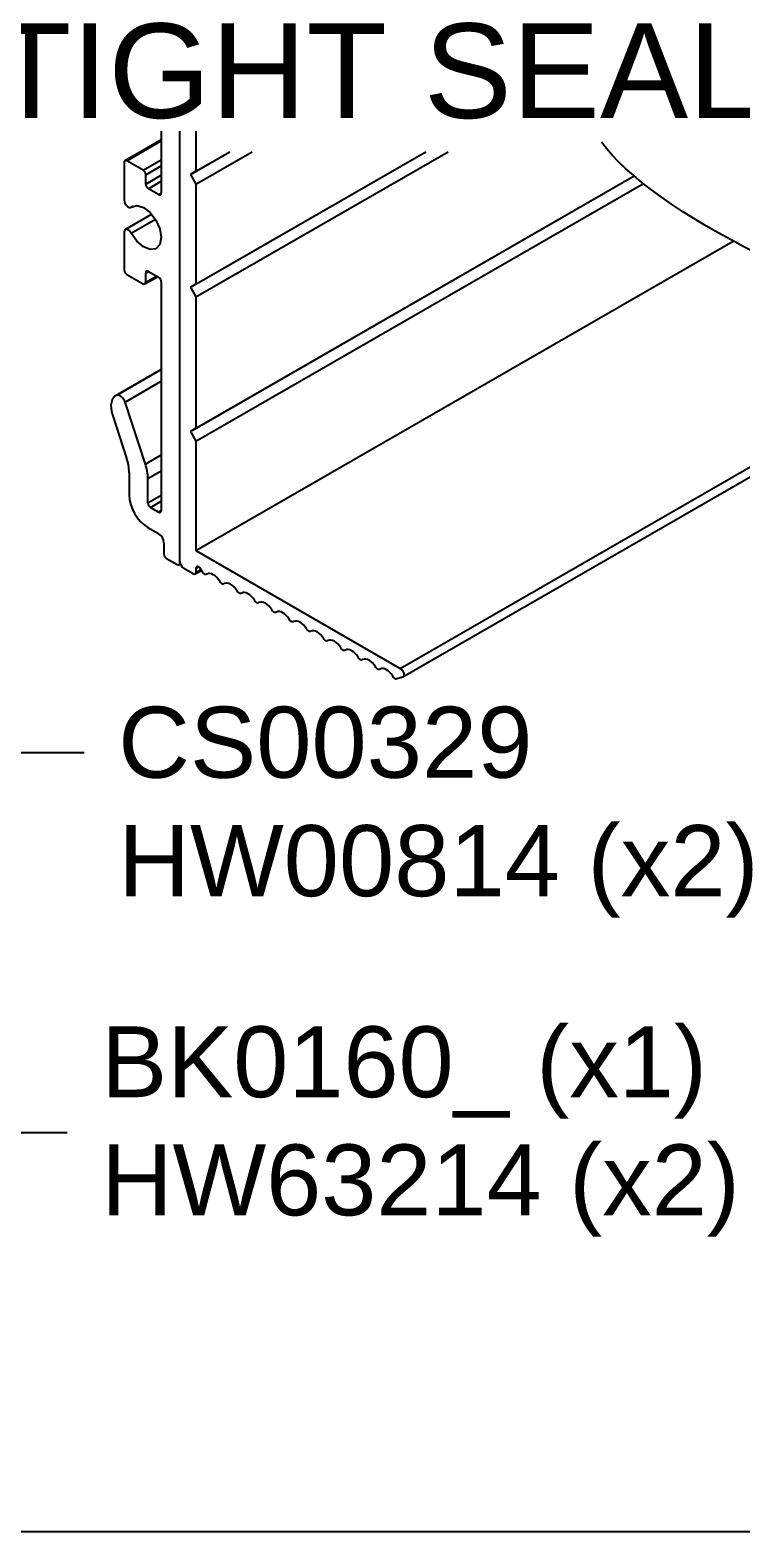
# Model space of a CAD drawing. Extents: x 0 to 11.8, y -8.7 to 0.
# Drawn here: x 3.595 to 5.474, y -8.685 to -4.711 of the extents above; entities that cross this region are included whole.
import ezdxf
from ezdxf import colors
from ezdxf.entities.mleader import LeaderData, LeaderLine
from ezdxf.math import Vec2, Vec3

# ---------------------------------------------------------------- set-up
doc = ezdxf.new("R2010")
doc.units = 0
doc.header["$LTSCALE"] = 0.5
doc.header["$MEASUREMENT"] = 0
for name, color, linetype in [('Dimension', 10, 'CONTINUOUS'), ('FAB DWG', 221, 'CONTINUOUS'), ('Housing', 150, 'CONTINUOUS')]:
    doc.layers.add(name, color=color, linetype=linetype)
doc.layers.add('Text-Unprinted', color=131, linetype='CONTINUOUS', plot=False)
doc.styles.add('LSAD_Standard', font='arial.ttf')
doc.styles.get("Standard").update_dxf_attribs({"font": 'arial.ttf'})

msp = doc.modelspace()

# ---------------------------------------------------------------- linework, layer by layer
at = {"layer": 'Dimension', "transparency": 16777216}
msp.add_open_spline([(6.2097, -5.527), (5.7119, -5.4449), (5.2358, -5.1865), (5.1049, -5.0079)], degree=3, dxfattribs=at)
at = {"layer": 'Housing', "transparency": 16777216}
for p, q in [((3.9416, -5.0015), (3.8456, -5.0569)), ((3.8506, -5.0574), (3.9416, -5.0048)), ((3.9416, -4.9785), (3.9416, -5.1425)), ((3.9909, -6.1213), (3.9909, -4.9785)), ((4.0333, -4.9785), (4.0333, -5.0847)), ((4.0186, -5.0932), (4.1226, -5.0332)), ((4.0186, -5.3919), (4.6406, -5.0332)), ((4.0333, -5.0847), (4.1226, -5.0332)), ((4.0333, -5.1188), (4.1818, -5.0332)), ((4.0333, -5.3833), (4.6406, -5.0332)), ((4.0333, -5.4175), (4.6998, -5.0332)), ((3.8435, -5.0615), (3.8435, -5.1612)), ((3.8934, -5.0821), (3.8506, -5.0574)), ((3.8934, -5.0821), (3.9416, -5.0544)), ((3.9005, -5.0944), (3.9416, -5.0707)), ((4.0333, -5.0847), (4.0186, -5.0932)), ((3.9005, -5.1188), (3.9005, -5.0944)), ((3.9005, -5.1188), (3.9416, -5.0951)), ((3.9076, -5.131), (3.9416, -5.1114)), ((4.0186, -5.0932), (4.0333, -5.1188)), ((4.0186, -5.7736), (5.1914, -5.0974)), ((4.0333, -5.765), (5.1914, -5.0974)), ((4.0333, -5.7992), (5.2158, -5.1174)), ((4.0333, -5.1188), (4.0333, -5.3833)), ((3.9345, -5.1466), (3.9076, -5.131)), ((3.9345, -5.1466), (3.9416, -5.1425)), ((3.9163, -5.1986), (3.8466, -5.2389)), ((3.8616, -5.1803), (3.8669, -5.1772)), ((3.8621, -5.18), (3.8666, -5.1774)), ((3.8621, -5.2485), (3.926, -5.2116)), ((3.8435, -5.2457), (3.8435, -5.3455)), ((4.0333, -6.0886), (5.4536, -5.2697)), ((3.8506, -5.3577), (3.8934, -5.3825)), ((3.8984, -5.383), (3.9317, -5.3638)), ((3.9005, -5.354), (3.9076, -5.3499)), ((3.9005, -5.3784), (3.9005, -5.354)), ((3.9005, -5.3784), (3.9287, -5.3621)), ((3.9076, -5.3499), (3.9345, -5.3654)), ((3.9416, -5.3777), (3.9416, -5.9825)), ((4.0333, -5.3833), (4.0186, -5.3919)), ((4.0186, -5.3919), (4.0333, -5.4175)), ((4.0333, -5.4175), (4.0333, -5.765)), ((4.5732, -6.4003), (6.1177, -5.5098)), ((4.58, -6.4229), (6.1519, -5.5166)), ((3.9416, -5.6094), (3.8209, -5.679)), ((3.824, -5.6776), (3.9416, -5.6097)), ((3.8458, -5.6959), (3.9416, -5.6406)), ((3.8994, -5.8597), (3.8458, -5.6959)), ((3.8125, -5.7295), (3.8499, -5.8438)), ((4.0333, -5.765), (4.0186, -5.7736)), ((4.0186, -5.7736), (4.0333, -5.7992)), ((4.0333, -5.7992), (4.0333, -6.0886)), ((3.8994, -5.8597), (3.9416, -5.8354)), ((3.9061, -5.8981), (3.9416, -5.8776)), ((3.8566, -5.8822), (3.8566, -5.9416)), ((3.9061, -5.962), (3.9061, -5.8981)), ((3.9061, -5.962), (3.9416, -5.9415)), ((3.9131, -5.9743), (3.9416, -5.9579)), ((3.9345, -5.9866), (3.9131, -5.9743)), ((3.9345, -5.9866), (3.9416, -5.9825)), ((3.9061, -6.0274), (3.9343, -6.0437)), ((3.9485, -6.0682), (3.9485, -6.0968)), ((3.9556, -6.109), (3.9838, -6.1253)), ((4.0333, -6.0886), (4.5732, -6.4003)), ((3.9888, -6.1258), (3.9922, -6.1239)), ((4.0262, -6.1498), (4.0015, -6.1355)), ((4.0312, -6.1503), (4.0477, -6.1408)), ((4.0332, -6.1357), (4.0403, -6.1316)), ((4.0332, -6.1357), (4.0333, -6.1456)), ((4.0333, -6.1456), (4.0461, -6.1382)), ((4.051, -6.1461), (4.045, -6.1364)), ((4.0623, -6.1507), (4.0606, -6.1516)), ((4.0969, -6.1712), (4.0959, -6.1696)), ((4.1082, -6.1758), (4.1065, -6.1767)), ((4.1428, -6.1963), (4.1418, -6.1947)), ((4.1541, -6.2009), (4.1524, -6.2018)), ((4.1887, -6.2214), (4.1877, -6.2198)), ((4.2, -6.226), (4.1983, -6.2269)), ((4.2346, -6.2465), (4.2336, -6.2449)), ((4.2459, -6.2511), (4.2442, -6.252)), ((4.2805, -6.2716), (4.2795, -6.27)), ((4.2918, -6.2762), (4.2901, -6.2771)), ((4.3264, -6.2968), (4.3254, -6.2951)), ((4.3367, -6.3019), (4.336, -6.3022)), ((4.371, -6.3221), (4.3702, -6.3209)), ((4.3823, -6.3267), (4.3806, -6.3276)), ((4.4169, -6.3472), (4.4159, -6.3456)), ((4.4282, -6.3518), (4.4265, -6.3527)), ((4.4628, -6.3723), (4.4618, -6.3707)), ((4.4741, -6.3769), (4.4724, -6.3778)), ((4.5087, -6.3975), (4.5077, -6.3958)), ((4.52, -6.402), (4.5183, -6.4029)), ((4.5546, -6.4226), (4.5536, -6.4209)), ((4.579, -6.4233), (4.5642, -6.428))]:
    msp.add_line(p, q, dxfattribs=at)
at = {"layer": 'Housing', "transparency": 16777216, "flags": 128}
for points in [[(3.8435, -5.1612), (3.844, -5.1651), (3.8454, -5.1693), (3.8476, -5.1732), (3.8504, -5.1766), (3.8535, -5.1792), (3.8567, -5.1807), (3.8597, -5.181), (3.8621, -5.18)], [(3.8621, -5.18), (3.8765, -5.1755), (3.8942, -5.1805), (3.9121, -5.1941), (3.9275, -5.2142), (3.9379, -5.2374), (3.9416, -5.2601), (3.9379, -5.2785), (3.9275, -5.2898), (3.9121, -5.292), (3.8942, -5.2849), (3.8765, -5.2696), (3.8621, -5.2485)], [(3.8621, -5.2485), (3.8597, -5.2447), (3.8567, -5.2415), (3.8535, -5.2393), (3.8504, -5.2382), (3.8476, -5.2384), (3.8454, -5.2399), (3.844, -5.2424), (3.8435, -5.2457)], [(3.824, -5.6776), (3.819, -5.6803), (3.8148, -5.6844), (3.8117, -5.6898), (3.8096, -5.6963), (3.8086, -5.7037), (3.8088, -5.7119), (3.8101, -5.7206), (3.8125, -5.7295)], [(3.8458, -5.6959), (3.8441, -5.6918), (3.8418, -5.6878), (3.8391, -5.6842), (3.8361, -5.6813), (3.8329, -5.679), (3.8297, -5.6776), (3.8267, -5.6771), (3.824, -5.6776)], [(4.045, -6.1364), (4.0433, -6.1341), (4.0414, -6.1323), (4.0393, -6.1311), (4.0374, -6.1306), (4.0357, -6.1309), (4.0343, -6.1319), (4.0335, -6.1335), (4.0332, -6.1357)], [(4.0606, -6.1516), (4.0596, -6.1519), (4.0584, -6.1519), (4.0572, -6.1516), (4.0558, -6.151), (4.0545, -6.1501), (4.0533, -6.149), (4.0521, -6.1477), (4.051, -6.1461)], [(4.0959, -6.1696), (4.0922, -6.1643), (4.0881, -6.1596), (4.0836, -6.1556), (4.0791, -6.1525), (4.0745, -6.1504), (4.0701, -6.1494), (4.066, -6.1495), (4.0623, -6.1507)], [(4.1065, -6.1767), (4.1055, -6.177), (4.1043, -6.177), (4.1031, -6.1767), (4.1017, -6.1761), (4.1004, -6.1752), (4.0992, -6.1741), (4.098, -6.1728), (4.0969, -6.1712)], [(4.1418, -6.1947), (4.1381, -6.1894), (4.134, -6.1847), (4.1295, -6.1807), (4.1249, -6.1776), (4.1204, -6.1755), (4.1159, -6.1745), (4.1118, -6.1746), (4.1082, -6.1758)], [(4.1524, -6.2018), (4.1514, -6.2021), (4.1502, -6.2021), (4.1489, -6.2018), (4.1476, -6.2012), (4.1463, -6.2003), (4.1451, -6.1992), (4.1439, -6.1979), (4.1428, -6.1963)], [(4.1877, -6.2198), (4.184, -6.2145), (4.1799, -6.2098), (4.1754, -6.2058), (4.1708, -6.2027), (4.1663, -6.2006), (4.1618, -6.1996), (4.1577, -6.1997), (4.1541, -6.2009)], [(4.1983, -6.2269), (4.1973, -6.2272), (4.1961, -6.2272), (4.1948, -6.2269), (4.1935, -6.2263), (4.1922, -6.2255), (4.1909, -6.2243), (4.1898, -6.223), (4.1887, -6.2214)], [(4.2336, -6.2449), (4.2299, -6.2396), (4.2258, -6.2349), (4.2213, -6.2309), (4.2167, -6.2278), (4.2121, -6.2257), (4.2077, -6.2247), (4.2036, -6.2248), (4.2, -6.226)], [(4.2442, -6.252), (4.2432, -6.2523), (4.242, -6.2523), (4.2407, -6.252), (4.2394, -6.2514), (4.2381, -6.2506), (4.2368, -6.2494), (4.2357, -6.2481), (4.2346, -6.2465)], [(4.2795, -6.27), (4.2758, -6.2647), (4.2717, -6.26), (4.2672, -6.256), (4.2626, -6.2529), (4.258, -6.2508), (4.2536, -6.2498), (4.2495, -6.2499), (4.2459, -6.2511)], [(4.2901, -6.2771), (4.2891, -6.2774), (4.2879, -6.2774), (4.2866, -6.2771), (4.2853, -6.2765), (4.284, -6.2757), (4.2827, -6.2745), (4.2815, -6.2732), (4.2805, -6.2716)], [(4.3254, -6.2951), (4.3217, -6.2898), (4.3176, -6.2851), (4.3131, -6.2811), (4.3085, -6.278), (4.3039, -6.2759), (4.2995, -6.2749), (4.2954, -6.275), (4.2918, -6.2762)], [(4.336, -6.3022), (4.3349, -6.3026), (4.3338, -6.3026), (4.3325, -6.3023), (4.3312, -6.3017), (4.3299, -6.3008), (4.3286, -6.2997), (4.3275, -6.2983), (4.3264, -6.2968)], [(4.3702, -6.3209), (4.3665, -6.3156), (4.3624, -6.3109), (4.358, -6.3069), (4.3534, -6.3038), (4.3489, -6.3017), (4.3445, -6.3007), (4.3404, -6.3007), (4.3367, -6.3019)], [(4.3806, -6.3276), (4.3795, -6.3279), (4.3784, -6.3279), (4.3771, -6.3276), (4.3758, -6.327), (4.3745, -6.3262), (4.3732, -6.325), (4.372, -6.3237), (4.371, -6.3221)], [(4.4159, -6.3456), (4.4122, -6.3403), (4.4081, -6.3356), (4.4036, -6.3316), (4.399, -6.3285), (4.3944, -6.3264), (4.39, -6.3254), (4.3859, -6.3255), (4.3823, -6.3267)], [(4.4265, -6.3527), (4.4254, -6.353), (4.4243, -6.353), (4.423, -6.3527), (4.4217, -6.3521), (4.4204, -6.3513), (4.4191, -6.3501), (4.4179, -6.3488), (4.4169, -6.3472)], [(4.4618, -6.3707), (4.4581, -6.3654), (4.4539, -6.3607), (4.4495, -6.3567), (4.4449, -6.3536), (4.4403, -6.3515), (4.4359, -6.3505), (4.4318, -6.3506), (4.4282, -6.3518)], [(4.4724, -6.3778), (4.4713, -6.3781), (4.4702, -6.3781), (4.4689, -6.3778), (4.4676, -6.3772), (4.4663, -6.3764), (4.465, -6.3752), (4.4638, -6.3739), (4.4628, -6.3723)], [(4.5077, -6.3958), (4.504, -6.3905), (4.4998, -6.3858), (4.4954, -6.3818), (4.4908, -6.3787), (4.4862, -6.3766), (4.4818, -6.3756), (4.4777, -6.3757), (4.4741, -6.3769)], [(4.5183, -6.4029), (4.5172, -6.4032), (4.5161, -6.4032), (4.5148, -6.4029), (4.5135, -6.4023), (4.5122, -6.4015), (4.5109, -6.4003), (4.5097, -6.399), (4.5087, -6.3975)], [(4.5536, -6.4209), (4.5499, -6.4156), (4.5457, -6.4109), (4.5413, -6.4069), (4.5367, -6.4038), (4.5321, -6.4017), (4.5277, -6.4007), (4.5236, -6.4008), (4.52, -6.402)], [(4.5642, -6.428), (4.5631, -6.4283), (4.5619, -6.4283), (4.5607, -6.428), (4.5594, -6.4274), (4.5581, -6.4266), (4.5568, -6.4254), (4.5556, -6.4241), (4.5546, -6.4226)], [(4.5732, -6.4003), (4.5761, -6.4025), (4.5788, -6.4055), (4.5809, -6.4091), (4.5823, -6.4129), (4.5828, -6.4166), (4.5824, -6.4197), (4.5811, -6.422), (4.579, -6.4233)]]:
    msp.add_lwpolyline(points, dxfattribs=at)
at = {"layer": 'Housing', "transparency": 16777216}
for centre, radius, start, end in [((3.8478, -5.0608), 0.00437, 50.7967, 189.214), ((3.8852, -5.0951), 0.0154, 2.6055, 57.3945), ((3.9159, -5.1181), 0.0154, 182.6055, 237.3945), ((3.9373, -5.1432), 0.00437, 230.7967, 9.214), ((3.8588, -5.3448), 0.0154, 182.6055, 237.3945), ((3.9048, -5.3533), 0.00437, 50.7967, 189.214), ((3.8962, -5.3791), 0.00437, 230.7967, 9.214), ((3.9262, -5.3784), 0.0154, 2.6055, 57.3945), ((3.7319, -5.884), 0.1247, 0.8303, 18.7806), ((3.7814, -5.8999), 0.1247, 0.8303, 18.7806), ((3.964, -5.9367), 0.1076, 182.6055, 237.3945), ((3.9214, -5.9613), 0.0154, 182.6055, 237.3945), ((3.9373, -5.9832), 0.00437, 230.7967, 9.214), ((3.9178, -6.0696), 0.0307, 2.6055, 57.3945), ((3.9638, -6.0961), 0.0154, 182.6055, 237.3945), ((4.0139, -6.1161), 0.0231, 182.6055, 237.3945), ((3.9866, -6.122), 0.00437, 230.7967, 9.214), ((4.029, -6.1464), 0.00438, 230.9194, 9.9591)]:
    msp.add_arc(centre, radius, start, end, dxfattribs=at)
at = {"layer": 'Text-Unprinted', "ltscale": 0.5, "transparency": 16777216}
msp.add_lwpolyline([(0, 0), (11.6642, 0), (11.6642, -8.685), (0, -8.685)], close=True, dxfattribs=at)

# ---------------------------------------------------------------- texts
at = {"layer": 'FAB DWG', "transparency": 16777216, "insert": (4.5097, -4.6123), "char_height": 0.25, "attachment_point": 5, "style": 'LSAD_Standard'}
msp.add_mtext_dynamic_manual_height_columns('\\A1;MAKE TIGHT SEAL', width=2.034107, gutter_width=16.875, heights=[0], dxfattribs=at)

# ---------------------------------------------------------------- leaders
at = {"layer": 'FAB DWG', "transparency": 16777216}
ml = msp.add_multileader_mtext('Standard', dxfattribs=at)
ml.set_content('CS00329\\PHW00814 (x2)', color=256)
ml.set_leader_properties()
ml.build(insert=Vec2(0, 0))
ml.multileader.update_dxf_attribs({"dogleg_length": 0.0922, "arrow_head_size": 0.15})
ctx = ml.context
ctx.base_point, ctx.char_height, ctx.arrow_head_size, ctx.landing_gap_size, ctx.plane_origin = Vec3(3.7377, -6.6231), 0.188, 0.15, 0.09, Vec3(8.9668, -6.2906)
notes = []
notes.append((ctx, [(1, (1, 1, 0), (3.4599, -6.6231), (1, 0), 0.2778, [(0, [(2.7738, -5.6035)], 0, [])])]))
ctx.mtext.insert, ctx.mtext.width, ctx.mtext.defined_height, ctx.mtext.flow_direction = Vec3(3.8277, -6.5015), 2.307685, 0.426, 5
at = {"layer": 'FAB DWG', "ltscale": 0.5, "transparency": 16777216}
ml = msp.add_multileader_mtext('Standard', dxfattribs=at)
ml.set_content('\\A1;BK0160_ (x1)\\PHW63214 (x2)', color=256, style='LSAD_Standard')
ml.set_leader_properties()
ml.build(insert=Vec2(0, 0))
ml.multileader.update_dxf_attribs({"text_left_attachment_type": 2, "dogleg_length": 0.36, "arrow_head_size": 0.1875})
ctx = ml.context
ctx.base_point, ctx.char_height, ctx.arrow_head_size, ctx.landing_gap_size, ctx.plane_origin = Vec3(3.6924, -7.6279), 0.1875, 0.1875, 0.09, Vec3(1.3954, 8.8784)
ctx.left_attachment = 2
notes.append((ctx, [(0, (1, 1, 0), (3.3252, -7.6279), (1, 0), 0.3672, [(0, [(2.6424, -7.2078)], 0, [])])]))
ctx.mtext.insert, ctx.mtext.width, ctx.mtext.defined_height, ctx.mtext.flow_direction = Vec3(3.7824, -7.3472), 2.351815, 0.6491, 5
for ctx, leaders in notes:
    for number, flags, end, landing, length, lines in leaders:
        leader = LeaderData()
        leader.index, (leader.has_last_leader_line, leader.has_dogleg_vector, leader.attachment_direction) = number, flags
        leader.last_leader_point, leader.dogleg_vector, leader.dogleg_length = Vec3(end), Vec3(landing), length
        for number, points, colour, breaks in lines:
            line = LeaderLine()
            line.index, line.vertices, line.color, line.breaks = number, Vec3.list(points), colors.encode_raw_color(colour), breaks
            leader.lines.append(line)
        ctx.leaders.append(leader)

doc.saveas('drawing.dxf')
